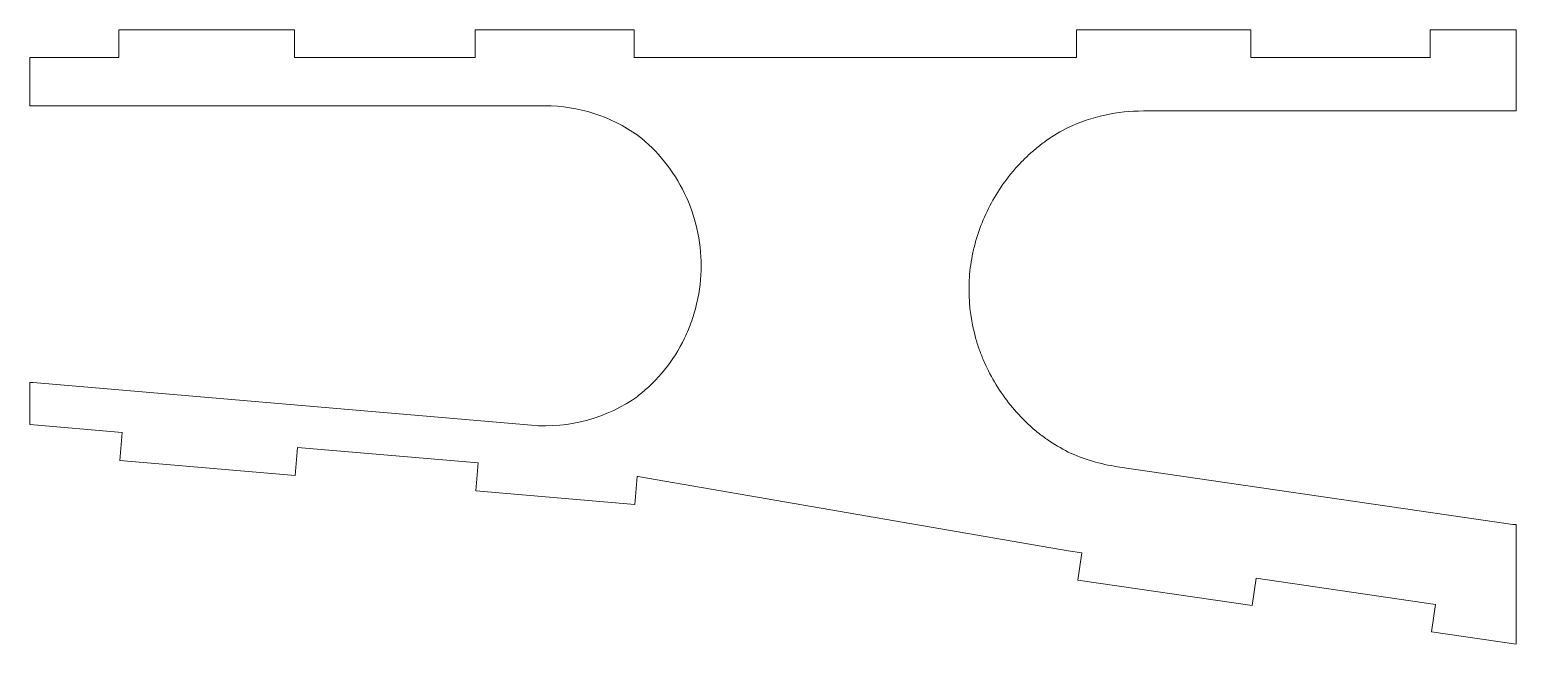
# Model space of a CAD drawing. Header units: millimetres. Extents: x 6 to 173, y 6 to 75.
import ezdxf

# ---------------------------------------------------------------- set-up
doc = ezdxf.new("R2010")
doc.units = ezdxf.units.MM

msp = doc.modelspace()

# ---------------------------------------------------------------- linework, layer by layer
at = {"color": 7, "linetype": 'Continuous', "lineweight": 15}
for p, q in [((16.42, 75.03), (16.42, 71.93)), ((36.05, 75.03), (16.42, 75.03)), ((36.05, 71.93), (36.05, 75.03)), ((56.28, 75.03), (56.28, 71.93)), ((74.07, 75.03), (56.28, 75.03)), ((74.07, 71.93), (74.07, 75.03)), ((123.58, 75.03), (123.58, 71.93)), ((143.07, 75.03), (123.58, 75.03)), ((143.07, 71.93), (143.07, 75.03)), ((163.16, 75.03), (163.16, 71.93)), ((172.78, 75.03), (163.16, 75.03)), ((172.78, 75.03), (172.78, 65.95)), ((6.44, 71.93), (6.44, 66.53)), ((16.42, 71.93), (6.44, 71.93)), ((56.28, 71.93), (36.05, 71.93)), ((123.58, 71.93), (74.07, 71.93)), ((163.16, 71.93), (143.07, 71.93)), ((6.44, 66.53), (64.1, 66.53)), ((131.05, 65.95), (172.78, 65.95)), ((6.44, 35.56), (6.44, 30.88)), ((6.44, 35.56), (6.81, 35.56)), ((62.58, 30.8), (6.81, 35.56)), ((6.44, 30.88), (16.78, 30)), ((16.78, 30), (16.51, 26.87)), ((36.14, 25.19), (36.41, 28.32)), ((36.41, 28.32), (56.63, 26.6)), ((16.51, 26.87), (36.14, 25.19)), ((56.63, 26.6), (56.37, 23.47)), ((74.15, 21.95), (74.42, 25.08)), ((74.42, 25.08), (74.5, 25.07)), ((74.5, 25.07), (122.65, 16.76)), ((172.4, 19.69), (128.15, 26.16)), ((56.37, 23.47), (74.15, 21.95)), ((172.78, 19.69), (172.4, 19.69)), ((172.78, 19.69), (172.78, 6.3)), ((122.65, 16.76), (124.17, 16.54)), ((124.17, 16.54), (123.72, 13.48)), ((123.72, 13.48), (143.21, 10.63)), ((143.21, 10.63), (143.66, 13.69)), ((143.66, 13.69), (163.75, 10.75)), ((163.75, 10.75), (163.3, 7.69)), ((163.3, 7.69), (172.78, 6.3))]:
    msp.add_line(p, q, dxfattribs=at)
for centre, radius, start, end in [((64.1, 48.63), 17.9, 54.4426, 90), ((131.05, 45.95), 20, 90, 114.8371), ((64.1, 48.63), 17.9, 265.1245, 305.5574), ((131.05, 45.95), 20, 245.1629, 261.6818)]:
    msp.add_arc(centre, radius, start, end, dxfattribs=at)
for points, knots in [([(122.65, 27.8), (121.82, 28.22), (121.02, 28.69), (119.88, 29.49), (119.51, 29.77), (118.78, 30.36), (118.42, 30.68), (116.73, 32.27), (115.56, 33.72), (114.08, 36.14), (113.65, 36.96), (113.08, 38.24), (112.91, 38.67), (112.59, 39.54), (112.45, 39.98), (111.8, 42.25), (111.54, 44.09), (111.54, 46.88), (111.6, 47.81), (111.8, 49.19), (111.88, 49.65), (112.08, 50.56), (112.19, 51.02), (112.84, 53.26), (113.59, 54.96), (115.06, 57.38), (115.6, 58.14), (116.48, 59.23), (116.78, 59.58), (117.42, 60.26), (117.74, 60.58), (118.43, 61.23), (118.78, 61.54), (119.5, 62.13), (119.88, 62.41), (120.98, 63.19), (121.78, 63.67), (122.65, 64.1)], [0, 0, 0, 0, 0.0625, 0.0625, 0.09375, 0.09375, 0.125, 0.125, 0.25, 0.25, 0.3125, 0.3125, 0.34375, 0.34375, 0.375, 0.375, 0.5, 0.5, 0.5625, 0.5625, 0.59375, 0.59375, 0.625, 0.625, 0.75, 0.75, 0.8125, 0.8125, 0.84375, 0.84375, 0.875, 0.875, 0.90625, 0.90625, 0.9375, 0.9375, 1, 1, 1, 1]), ([(74.5, 63.19), (76.72, 61.48), (78.49, 59.26), (80.92, 54.2), (81.56, 51.44), (81.56, 47.23), (81.4, 45.85), (80.93, 43.8), (80.74, 43.13), (80.39, 42.14), (80.27, 41.82), (80, 41.17), (79.86, 40.86), (78.47, 37.96), (76.73, 35.81), (74.5, 34.08)], [0, 0, 0, 0, 0.25, 0.25, 0.5, 0.5, 0.625, 0.625, 0.6875, 0.6875, 0.71875, 0.71875, 0.75, 0.75, 1, 1, 1, 1])]:
    msp.add_open_spline(points, degree=3, knots=knots, dxfattribs=at)

doc.saveas('drawing.dxf')
